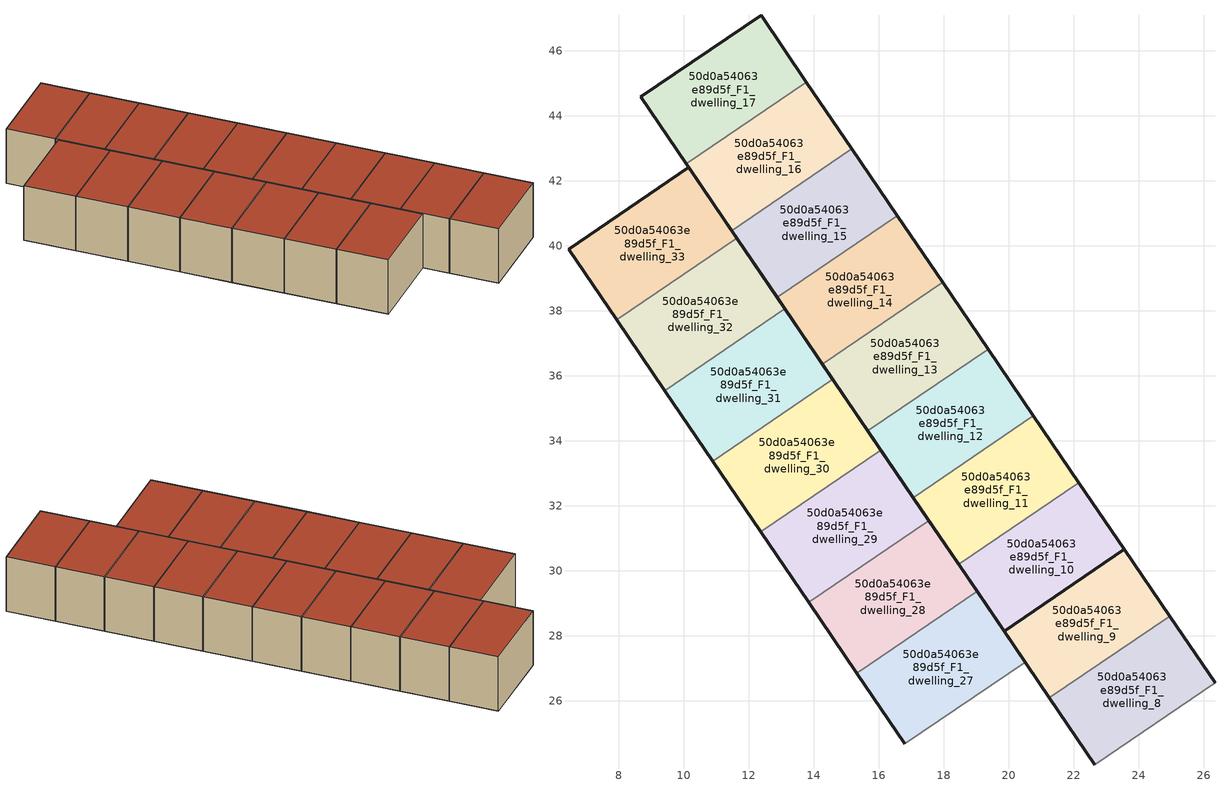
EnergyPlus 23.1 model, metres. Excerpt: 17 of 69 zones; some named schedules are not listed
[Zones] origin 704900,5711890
50d0a54063e89d5f_F1_dwelling_10
 floor to 50d0a54063e89d5f_F0_dwelling_10 (EU_floor_Construction): 23.56,30.66 22.16,32.71 18.46,30.2 19.86,28.14 z3
 wall outside (EU_wall_Construction): 22.16,32.71 23.56,30.66 19.86,28.14 18.46,30.2 z3:6
 wall to 50d0a54063e89d5f_F1_dwelling_11 (EU_wall_Construction): 18.46,30.2 22.16,32.71 z3:6
 roof outside (EU_roof_Construction): 22.16,32.71 23.56,30.66 19.86,28.14 18.46,30.2 z6
50d0a54063e89d5f_F1_dwelling_11
 floor to 50d0a54063e89d5f_F0_dwelling_11 (EU_floor_Construction): 22.16,32.71 20.77,34.77 17.06,32.25 18.46,30.2 z3
 wall outside (EU_wall_Construction): 20.77,34.77 22.16,32.71 / 18.46,30.2 17.06,32.25 z3:6
 wall to 50d0a54063e89d5f_F1_dwelling_12 (EU_wall_Construction): 17.06,32.25 20.77,34.77 z3:6
 roof outside (EU_roof_Construction): 20.77,34.77 22.16,32.71 18.46,30.2 17.06,32.25 z6
50d0a54063e89d5f_F1_dwelling_12
 floor to 50d0a54063e89d5f_F0_dwelling_12 (EU_floor_Construction): 20.77,34.77 19.37,36.82 15.67,34.31 17.06,32.25 z3
 wall outside (EU_wall_Construction): 19.37,36.82 20.77,34.77 / 17.06,32.25 15.67,34.31 z3:6
 wall to 50d0a54063e89d5f_F1_dwelling_13 (EU_wall_Construction): 15.67,34.31 19.37,36.82 z3:6
 roof outside (EU_roof_Construction): 19.37,36.82 20.77,34.77 17.06,32.25 15.67,34.31 z6
50d0a54063e89d5f_F1_dwelling_13
 floor to 50d0a54063e89d5f_F0_dwelling_13 (EU_floor_Construction): 19.37,36.82 17.97,38.88 14.27,36.36 15.67,34.31 z3
 wall outside (EU_wall_Construction): 17.97,38.88 19.37,36.82 / 15.67,34.31 14.27,36.36 z3:6
 wall to 50d0a54063e89d5f_F1_dwelling_14 (EU_wall_Construction): 14.27,36.36 17.97,38.88 z3:6
 roof outside (EU_roof_Construction): 17.97,38.88 19.37,36.82 15.67,34.31 14.27,36.36 z6
50d0a54063e89d5f_F1_dwelling_14
 floor to 50d0a54063e89d5f_F0_dwelling_14 (EU_floor_Construction): 17.97,38.88 16.57,40.93 12.87,38.42 14.27,36.36 z3
 wall outside (EU_wall_Construction): 16.57,40.93 17.97,38.88 / 14.27,36.36 12.87,38.42 z3:6
 wall to 50d0a54063e89d5f_F1_dwelling_15 (EU_wall_Construction): 12.87,38.42 16.57,40.93 z3:6
 roof outside (EU_roof_Construction): 16.57,40.93 17.97,38.88 14.27,36.36 12.87,38.42 z6
50d0a54063e89d5f_F1_dwelling_15
 floor to 50d0a54063e89d5f_F0_dwelling_15 (EU_floor_Construction): 16.57,40.93 15.18,42.99 11.48,40.47 12.87,38.42 z3
 wall outside (EU_wall_Construction): 15.18,42.99 16.57,40.93 / 12.87,38.42 11.48,40.47 z3:6
 wall to 50d0a54063e89d5f_F1_dwelling_16 (EU_wall_Construction): 11.48,40.47 15.18,42.99 z3:6
 roof outside (EU_roof_Construction): 15.18,42.99 16.57,40.93 12.87,38.42 11.48,40.47 z6
50d0a54063e89d5f_F1_dwelling_16
 floor to 50d0a54063e89d5f_F0_dwelling_16 (EU_floor_Construction): 15.18,42.99 13.78,45.04 10.08,42.52 11.48,40.47 z3
 wall outside (EU_wall_Construction): 13.78,45.04 15.18,42.99 / 11.48,40.47 10.08,42.52 z3:6
 wall to 50d0a54063e89d5f_F1_dwelling_17 (EU_wall_Construction): 10.08,42.52 13.78,45.04 z3:6
 roof outside (EU_roof_Construction): 13.78,45.04 15.18,42.99 11.48,40.47 10.08,42.52 z6
50d0a54063e89d5f_F1_dwelling_17
 floor to 50d0a54063e89d5f_F0_dwelling_17 (EU_floor_Construction): 13.78,45.04 12.38,47.09 8.68,44.58 10.08,42.52 z3
 wall outside (EU_wall_Construction): 10.08,42.52 8.68,44.58 12.38,47.09 13.78,45.04 z3:6
 roof outside (EU_roof_Construction): 12.38,47.09 13.78,45.04 10.08,42.52 8.68,44.58 z6
50d0a54063e89d5f_F1_dwelling_27
 floor to 50d0a54063e89d5f_F0_dwelling_27 (EU_floor_Construction): 20.51,27.19 19.03,29.37 15.33,26.85 16.81,24.67 z3
 wall outside (EU_wall_Construction): 19.03,29.37 20.51,27.19 / 16.81,24.67 15.33,26.85 z3:6
 wall to 50d0a54063e89d5f_F1_dwelling_28 (EU_wall_Construction): 15.33,26.85 19.03,29.37 z3:6
 wall to 50d0a54063e89d5f_F1_dwelling_26 (EU_wall_Construction): 20.51,27.19 16.81,24.67 z3:6
 roof outside (EU_roof_Construction): 19.03,29.37 20.51,27.19 16.81,24.67 15.33,26.85 z6
50d0a54063e89d5f_F1_dwelling_28
 floor to 50d0a54063e89d5f_F0_dwelling_28 (EU_floor_Construction): 19.03,29.37 17.55,31.54 13.85,29.02 15.33,26.85 z3
 wall outside (EU_wall_Construction): 17.55,31.54 19.03,29.37 / 15.33,26.85 13.85,29.02 z3:6
 wall to 50d0a54063e89d5f_F1_dwelling_29 (EU_wall_Construction): 13.85,29.02 17.55,31.54 z3:6
 roof outside (EU_roof_Construction): 17.55,31.54 19.03,29.37 15.33,26.85 13.85,29.02 z6
50d0a54063e89d5f_F1_dwelling_29
 floor to 50d0a54063e89d5f_F0_dwelling_29 (EU_floor_Construction): 17.55,31.54 16.07,33.71 12.37,31.2 13.85,29.02 z3
 wall outside (EU_wall_Construction): 16.07,33.71 17.55,31.54 / 13.85,29.02 12.37,31.2 z3:6
 wall to 50d0a54063e89d5f_F1_dwelling_30 (EU_wall_Construction): 12.37,31.2 16.07,33.71 z3:6
 roof outside (EU_roof_Construction): 16.07,33.71 17.55,31.54 13.85,29.02 12.37,31.2 z6
50d0a54063e89d5f_F1_dwelling_30
 floor to 50d0a54063e89d5f_F0_dwelling_30 (EU_floor_Construction): 16.07,33.71 14.59,35.89 10.89,33.37 12.37,31.2 z3
 wall outside (EU_wall_Construction): 14.59,35.89 16.07,33.71 / 12.37,31.2 10.89,33.37 z3:6
 wall to 50d0a54063e89d5f_F1_dwelling_31 (EU_wall_Construction): 10.89,33.37 14.59,35.89 z3:6
 roof outside (EU_roof_Construction): 14.59,35.89 16.07,33.71 12.37,31.2 10.89,33.37 z6
50d0a54063e89d5f_F1_dwelling_31
 floor to 50d0a54063e89d5f_F0_dwelling_31 (EU_floor_Construction): 14.59,35.89 13.11,38.06 9.41,35.55 10.89,33.37 z3
 wall outside (EU_wall_Construction): 13.11,38.06 14.59,35.89 / 10.89,33.37 9.41,35.55 z3:6
 wall to 50d0a54063e89d5f_F1_dwelling_32 (EU_wall_Construction): 9.41,35.55 13.11,38.06 z3:6
 roof outside (EU_roof_Construction): 13.11,38.06 14.59,35.89 10.89,33.37 9.41,35.55 z6
50d0a54063e89d5f_F1_dwelling_32
 floor to 50d0a54063e89d5f_F0_dwelling_32 (EU_floor_Construction): 13.11,38.06 11.63,40.24 7.93,37.72 9.41,35.55 z3
 wall outside (EU_wall_Construction): 11.63,40.24 13.11,38.06 / 9.41,35.55 7.93,37.72 z3:6
 wall to 50d0a54063e89d5f_F1_dwelling_33 (EU_wall_Construction): 7.93,37.72 11.63,40.24 z3:6
 roof outside (EU_roof_Construction): 11.63,40.24 13.11,38.06 9.41,35.55 7.93,37.72 z6
50d0a54063e89d5f_F1_dwelling_33
 floor to 50d0a54063e89d5f_F0_dwelling_33 (EU_floor_Construction): 11.63,40.24 10.16,42.41 6.45,39.89 7.93,37.72 z3
 wall outside (EU_wall_Construction): 7.93,37.72 6.45,39.89 10.16,42.41 11.63,40.24 z3:6
 roof outside (EU_roof_Construction): 10.16,42.41 11.63,40.24 7.93,37.72 6.45,39.89 z6
50d0a54063e89d5f_F1_dwelling_8
 floor to 50d0a54063e89d5f_F0_dwelling_8 (EU_floor_Construction): 26.35,26.55 24.96,28.61 21.26,26.09 22.65,24.03 z3
 wall outside (EU_wall_Construction): 24.96,28.61 26.35,26.55 / 22.65,24.03 21.26,26.09 z3:6
 wall to 50d0a54063e89d5f_F1_dwelling_9 (EU_wall_Construction): 21.26,26.09 24.96,28.61 z3:6
 wall to 50d0a54063e89d5f_F1_dwelling_7 (EU_wall_Construction): 26.35,26.55 22.65,24.03 z3:6
 roof outside (EU_roof_Construction): 24.96,28.61 26.35,26.55 22.65,24.03 21.26,26.09 z6
50d0a54063e89d5f_F1_dwelling_9
 floor to 50d0a54063e89d5f_F0_dwelling_9 (EU_floor_Construction): 24.96,28.61 23.56,30.66 19.86,28.14 21.26,26.09 z3
 wall outside (EU_wall_Construction): 21.26,26.09 19.86,28.14 23.56,30.66 24.96,28.61 z3:6
 roof outside (EU_roof_Construction): 23.56,30.66 24.96,28.61 21.26,26.09 19.86,28.14 z6
[Building]
EU S2 Campaign: North Axis=0; Terrain=City; Solar Distribution=FullExterior
[Site:Location]
London: Latitude=51.5; Longitude=-0.5; Time Zone=0; Elevation=25
[SizingPeriod:WeatherFileDays]
AnnualSizingPeriod: Begin Month=1; Begin Day of Month=1; End Month=12; End Day of Month=31; Day of Week for Start Day=Monday; Use Weather File Daylight Saving Period=No; Use Weather File Rain and Snow Indicators=No
[MATERIAL]
EU_InternalMass_Material: Roughness=MediumRough; Thickness=0.1; Conductivity=1; Density=1800; Specific Heat=900; Thermal Absorptance=0.9; Solar Absorptance=0.7; Visible Absorptance=0.7
[MATERIAL:NOMASS] Roughness=MediumRough; Thermal Absorptance=0.9; Solar Absorptance=0.7; Visible Absorptance=0.7
Name | Thermal Resistance
EU_wall_NoMass | 0.635353
EU_roof_NoMass | 0.675062
EU_floor_NoMass | 1.96382
[CONSTRUCTION]
EU_wall_Construction: EU_wall_NoMass
EU_roof_Construction: EU_roof_NoMass
EU_floor_Construction: EU_floor_NoMass
EU_InternalMass_Construction: EU_InternalMass_Material
[ZONE] Type=1; Multiplier=1; Ceiling Height=autocalculate; Floor Area=autocalculate; Part of Total Floor Area=Yes
Name | Volume
50d0a54063e89d5f_F1_dwelling_10; 50d0a54063e89d5f_F1_dwelling_17 | 33.3442
50d0a54063e89d5f_F1_dwelling_11 | 33.3523
50d0a54063e89d5f_F1_dwelling_12; 50d0a54063e89d5f_F1_dwelling_8 | 33.3508
50d0a54063e89d5f_F1_dwelling_13 | 33.3633
50d0a54063e89d5f_F1_dwelling_14 | 33.3428
50d0a54063e89d5f_F1_dwelling_15; 50d0a54063e89d5f_F1_dwelling_16; 50d0a54063e89d5f_F1_dwelling_9 | 33.3516
50d0a54063e89d5f_F1_dwelling_27 | 35.3027
50d0a54063e89d5f_F1_dwelling_28 | 35.3181
50d0a54063e89d5f_F1_dwelling_29 | 35.3057
50d0a54063e89d5f_F1_dwelling_30 | 35.3071
50d0a54063e89d5f_F1_dwelling_31 | 35.3167
50d0a54063e89d5f_F1_dwelling_32 | 35.302
50d0a54063e89d5f_F1_dwelling_33 | 35.3093
[INTERNALMASS] Construction=EU_InternalMass_Construction
Name | Zone or ZoneList | Surface Area
50d0a54063e89d5f_F1_dwelling_8_EU_InternalMass | 50d0a54063e89d5f_F1_dwelling_8 | 11.7725
50d0a54063e89d5f_F1_dwelling_9_EU_InternalMass | 50d0a54063e89d5f_F1_dwelling_9 | 11.7707
50d0a54063e89d5f_F1_dwelling_10_EU_InternalMass | 50d0a54063e89d5f_F1_dwelling_10 | 11.7677
50d0a54063e89d5f_F1_dwelling_11_EU_InternalMass | 50d0a54063e89d5f_F1_dwelling_11 | 11.7688
50d0a54063e89d5f_F1_dwelling_12_EU_InternalMass | 50d0a54063e89d5f_F1_dwelling_12 | 11.7707
50d0a54063e89d5f_F1_dwelling_13_EU_InternalMass | 50d0a54063e89d5f_F1_dwelling_13 | 11.7685
50d0a54063e89d5f_F1_dwelling_14_EU_InternalMass | 50d0a54063e89d5f_F1_dwelling_14 | 11.7708
50d0a54063e89d5f_F1_dwelling_15_EU_InternalMass | 50d0a54063e89d5f_F1_dwelling_15 | 11.7687
50d0a54063e89d5f_F1_dwelling_16_EU_InternalMass | 50d0a54063e89d5f_F1_dwelling_16 | 11.7714
50d0a54063e89d5f_F1_dwelling_17_EU_InternalMass | 50d0a54063e89d5f_F1_dwelling_17 | 11.7707
50d0a54063e89d5f_F1_dwelling_27_EU_InternalMass | 50d0a54063e89d5f_F1_dwelling_27 | 11.7711
50d0a54063e89d5f_F1_dwelling_28_EU_InternalMass | 50d0a54063e89d5f_F1_dwelling_28 | 11.7732
50d0a54063e89d5f_F1_dwelling_29_EU_InternalMass | 50d0a54063e89d5f_F1_dwelling_29 | 11.7681
50d0a54063e89d5f_F1_dwelling_30_EU_InternalMass | 50d0a54063e89d5f_F1_dwelling_30 | 11.7721
50d0a54063e89d5f_F1_dwelling_31_EU_InternalMass | 50d0a54063e89d5f_F1_dwelling_31 | 11.7711
50d0a54063e89d5f_F1_dwelling_32_EU_InternalMass | 50d0a54063e89d5f_F1_dwelling_32 | 11.7714
50d0a54063e89d5f_F1_dwelling_33_EU_InternalMass | 50d0a54063e89d5f_F1_dwelling_33 | 11.7701
[OTHEREQUIPMENT] Fuel Type=Electricity; Design Level Calculation Method=Watts/Area; Power per Zone Floor Area=1; Fraction Latent=0; Fraction Radiant=0; Fraction Lost=0; Carbon Dioxide Generation Rate=0; EndUse Subcategory=EU_Step8_InternalGains
Name | Zone or ZoneList or Space or SpaceList | Schedule
EU_Step8_InternalGain_50d0a54063e89d5f_F1_dwelling_8_f000 | 50d0a54063e89d5f_F1_dwelling_8 | EU_Step8_GainSchedule_50d0a54063e89d5f_F1_dwelling_8_f000
EU_Step8_InternalGain_50d0a54063e89d5f_F1_dwelling_9_f000 | 50d0a54063e89d5f_F1_dwelling_9 | EU_Step8_GainSchedule_50d0a54063e89d5f_F1_dwelling_9_f000
EU_Step8_InternalGain_50d0a54063e89d5f_F1_dwelling_10_f000 | 50d0a54063e89d5f_F1_dwelling_10 | EU_Step8_GainSchedule_50d0a54063e89d5f_F1_dwelling_10_f000
EU_Step8_InternalGain_50d0a54063e89d5f_F1_dwelling_11_f000 | 50d0a54063e89d5f_F1_dwelling_11 | EU_Step8_GainSchedule_50d0a54063e89d5f_F1_dwelling_11_f000
EU_Step8_InternalGain_50d0a54063e89d5f_F1_dwelling_12_f000 | 50d0a54063e89d5f_F1_dwelling_12 | EU_Step8_GainSchedule_50d0a54063e89d5f_F1_dwelling_12_f000
EU_Step8_InternalGain_50d0a54063e89d5f_F1_dwelling_13_f000 | 50d0a54063e89d5f_F1_dwelling_13 | EU_Step8_GainSchedule_50d0a54063e89d5f_F1_dwelling_13_f000
EU_Step8_InternalGain_50d0a54063e89d5f_F1_dwelling_14_f000 | 50d0a54063e89d5f_F1_dwelling_14 | EU_Step8_GainSchedule_50d0a54063e89d5f_F1_dwelling_14_f000
EU_Step8_InternalGain_50d0a54063e89d5f_F1_dwelling_15_f000 | 50d0a54063e89d5f_F1_dwelling_15 | EU_Step8_GainSchedule_50d0a54063e89d5f_F1_dwelling_15_f000
EU_Step8_InternalGain_50d0a54063e89d5f_F1_dwelling_16_f000 | 50d0a54063e89d5f_F1_dwelling_16 | EU_Step8_GainSchedule_50d0a54063e89d5f_F1_dwelling_16_f000
EU_Step8_InternalGain_50d0a54063e89d5f_F1_dwelling_17_f000 | 50d0a54063e89d5f_F1_dwelling_17 | EU_Step8_GainSchedule_50d0a54063e89d5f_F1_dwelling_17_f000
EU_Step8_InternalGain_50d0a54063e89d5f_F1_dwelling_27_f000 | 50d0a54063e89d5f_F1_dwelling_27 | EU_Step8_GainSchedule_50d0a54063e89d5f_F1_dwelling_27_f000
EU_Step8_InternalGain_50d0a54063e89d5f_F1_dwelling_28_f000 | 50d0a54063e89d5f_F1_dwelling_28 | EU_Step8_GainSchedule_50d0a54063e89d5f_F1_dwelling_28_f000
EU_Step8_InternalGain_50d0a54063e89d5f_F1_dwelling_29_f000 | 50d0a54063e89d5f_F1_dwelling_29 | EU_Step8_GainSchedule_50d0a54063e89d5f_F1_dwelling_29_f000
EU_Step8_InternalGain_50d0a54063e89d5f_F1_dwelling_30_f000 | 50d0a54063e89d5f_F1_dwelling_30 | EU_Step8_GainSchedule_50d0a54063e89d5f_F1_dwelling_30_f000
EU_Step8_InternalGain_50d0a54063e89d5f_F1_dwelling_31_f000 | 50d0a54063e89d5f_F1_dwelling_31 | EU_Step8_GainSchedule_50d0a54063e89d5f_F1_dwelling_31_f000
EU_Step8_InternalGain_50d0a54063e89d5f_F1_dwelling_32_f000 | 50d0a54063e89d5f_F1_dwelling_32 | EU_Step8_GainSchedule_50d0a54063e89d5f_F1_dwelling_32_f000
EU_Step8_InternalGain_50d0a54063e89d5f_F1_dwelling_33_f000 | 50d0a54063e89d5f_F1_dwelling_33 | EU_Step8_GainSchedule_50d0a54063e89d5f_F1_dwelling_33_f000
[ZONEVENTILATION:DESIGNFLOWRATE] Schedule=EU_AlwaysOn; Design Flow Rate Calculation Method=AirChanges/Hour; Air Changes per Hour=0.555504; Ventilation Type=Natural; Fan Pressure Rise=0; Fan Total Efficiency=1; Constant Term Coefficient=1; Temperature Term Coefficient=0; Velocity Term Coefficient=0; Velocity Squared Term Coefficient=0; Minimum Indoor Temperature=-100; Maximum Indoor Temperature=100; Delta Temperature=-100; Minimum Outdoor Temperature=-100; Maximum Outdoor Temperature=100; Maximum Wind Speed=40
Name | Zone or ZoneList or Space or SpaceList
EU_ConstantAir_50d0a54063e89d5f_F1_dwelling_8 | 50d0a54063e89d5f_F1_dwelling_8
EU_ConstantAir_50d0a54063e89d5f_F1_dwelling_9 | 50d0a54063e89d5f_F1_dwelling_9
EU_ConstantAir_50d0a54063e89d5f_F1_dwelling_10 | 50d0a54063e89d5f_F1_dwelling_10
EU_ConstantAir_50d0a54063e89d5f_F1_dwelling_11 | 50d0a54063e89d5f_F1_dwelling_11
EU_ConstantAir_50d0a54063e89d5f_F1_dwelling_12 | 50d0a54063e89d5f_F1_dwelling_12
EU_ConstantAir_50d0a54063e89d5f_F1_dwelling_13 | 50d0a54063e89d5f_F1_dwelling_13
EU_ConstantAir_50d0a54063e89d5f_F1_dwelling_14 | 50d0a54063e89d5f_F1_dwelling_14
EU_ConstantAir_50d0a54063e89d5f_F1_dwelling_15 | 50d0a54063e89d5f_F1_dwelling_15
EU_ConstantAir_50d0a54063e89d5f_F1_dwelling_16 | 50d0a54063e89d5f_F1_dwelling_16
EU_ConstantAir_50d0a54063e89d5f_F1_dwelling_17 | 50d0a54063e89d5f_F1_dwelling_17
EU_ConstantAir_50d0a54063e89d5f_F1_dwelling_27 | 50d0a54063e89d5f_F1_dwelling_27
EU_ConstantAir_50d0a54063e89d5f_F1_dwelling_28 | 50d0a54063e89d5f_F1_dwelling_28
EU_ConstantAir_50d0a54063e89d5f_F1_dwelling_29 | 50d0a54063e89d5f_F1_dwelling_29
EU_ConstantAir_50d0a54063e89d5f_F1_dwelling_30 | 50d0a54063e89d5f_F1_dwelling_30
EU_ConstantAir_50d0a54063e89d5f_F1_dwelling_31 | 50d0a54063e89d5f_F1_dwelling_31
EU_ConstantAir_50d0a54063e89d5f_F1_dwelling_32 | 50d0a54063e89d5f_F1_dwelling_32
EU_ConstantAir_50d0a54063e89d5f_F1_dwelling_33 | 50d0a54063e89d5f_F1_dwelling_33
[HVACTEMPLATE:ZONE:IDEALLOADSAIRSYSTEM] System Availability Schedule=EU_AlwaysOn; Maximum Heating Supply Air Temperature=50; Minimum Cooling Supply Air Temperature=13; Maximum Heating Supply Air Humidity Ratio=0.0156; Minimum Cooling Supply Air Humidity Ratio=0.0077; Heating Limit=NoLimit; Cooling Limit=NoLimit; Heating Availability Schedule=EU_AlwaysOn; Cooling Availability Schedule=EU_CoolingOff; Dehumidification Control Type=ConstantSensibleHeatRatio; Cooling Sensible Heat Ratio=0.7; Dehumidification Setpoint=60; Humidification Control Type=None; Humidification Setpoint=30; Outdoor Air Method=None; Outdoor Air Flow Rate per Person=0.00944; Outdoor Air Flow Rate per Zone Floor Area=0; Outdoor Air Flow Rate per Zone=0; Demand Controlled Ventilation Type=None; Outdoor Air Economizer Type=NoEconomizer; Heat Recovery Type=None; Sensible Heat Recovery Effectiveness=0.7; Latent Heat Recovery Effectiveness=0.65
Name | Template Thermostat
50d0a54063e89d5f_F1_dwelling_8 | EU_HeatOnly_50d0a54063e89d5f_F1_dwelling_8
50d0a54063e89d5f_F1_dwelling_9 | EU_HeatOnly_50d0a54063e89d5f_F1_dwelling_9
50d0a54063e89d5f_F1_dwelling_10 | EU_HeatOnly_50d0a54063e89d5f_F1_dwelling_10
50d0a54063e89d5f_F1_dwelling_11 | EU_HeatOnly_50d0a54063e89d5f_F1_dwelling_11
50d0a54063e89d5f_F1_dwelling_12 | EU_HeatOnly_50d0a54063e89d5f_F1_dwelling_12
50d0a54063e89d5f_F1_dwelling_13 | EU_HeatOnly_50d0a54063e89d5f_F1_dwelling_13
50d0a54063e89d5f_F1_dwelling_14 | EU_HeatOnly_50d0a54063e89d5f_F1_dwelling_14
50d0a54063e89d5f_F1_dwelling_15 | EU_HeatOnly_50d0a54063e89d5f_F1_dwelling_15
50d0a54063e89d5f_F1_dwelling_16 | EU_HeatOnly_50d0a54063e89d5f_F1_dwelling_16
50d0a54063e89d5f_F1_dwelling_17 | EU_HeatOnly_50d0a54063e89d5f_F1_dwelling_17
50d0a54063e89d5f_F1_dwelling_27 | EU_HeatOnly_50d0a54063e89d5f_F1_dwelling_27
50d0a54063e89d5f_F1_dwelling_28 | EU_HeatOnly_50d0a54063e89d5f_F1_dwelling_28
50d0a54063e89d5f_F1_dwelling_29 | EU_HeatOnly_50d0a54063e89d5f_F1_dwelling_29
50d0a54063e89d5f_F1_dwelling_30 | EU_HeatOnly_50d0a54063e89d5f_F1_dwelling_30
50d0a54063e89d5f_F1_dwelling_31 | EU_HeatOnly_50d0a54063e89d5f_F1_dwelling_31
50d0a54063e89d5f_F1_dwelling_32 | EU_HeatOnly_50d0a54063e89d5f_F1_dwelling_32
50d0a54063e89d5f_F1_dwelling_33 | EU_HeatOnly_50d0a54063e89d5f_F1_dwelling_33
